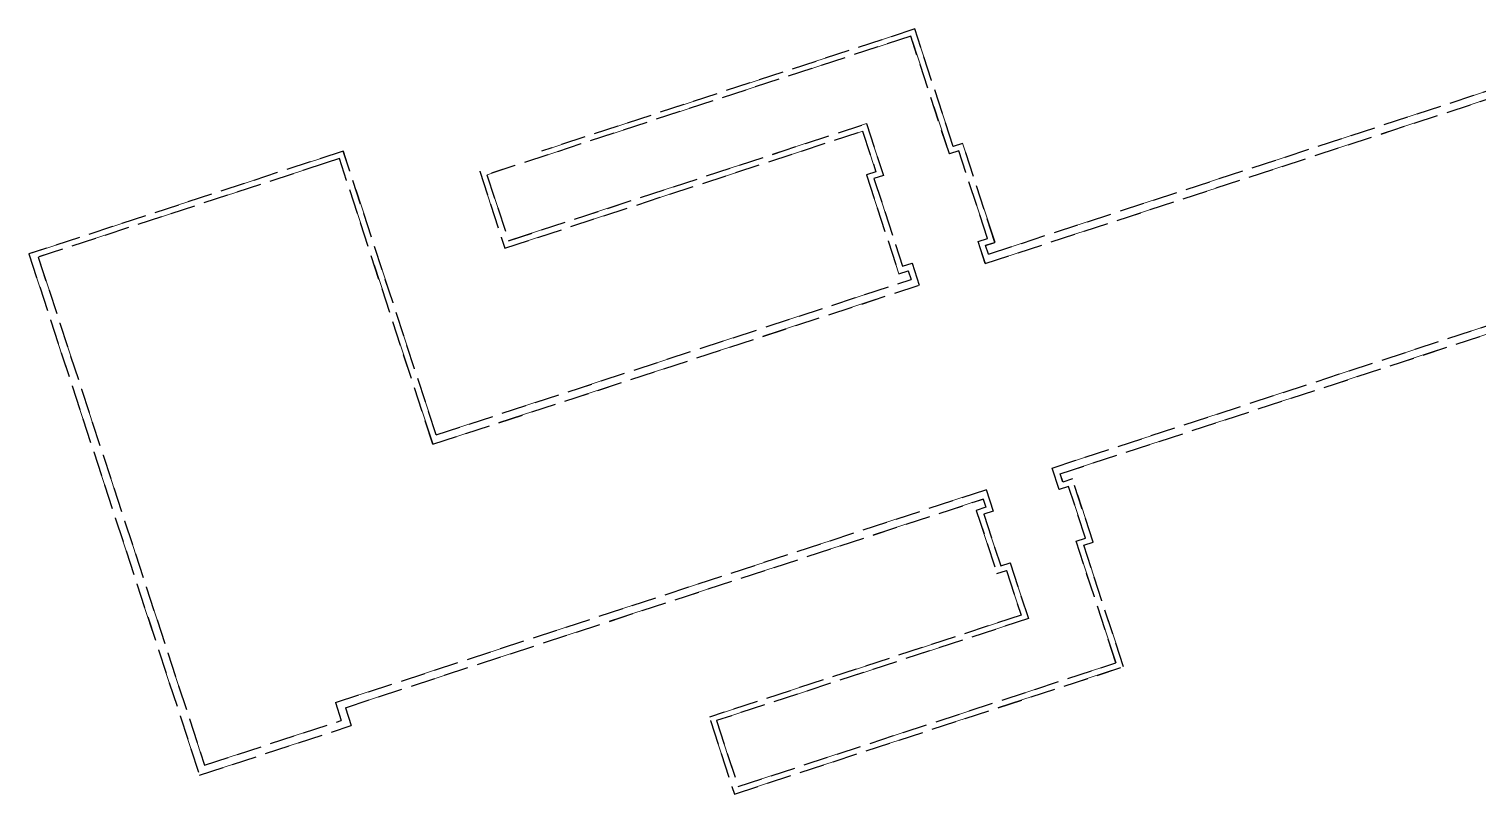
# Model space of a CAD drawing. Extents: x 0 to 531375, y 0 to 4335249.
# Drawn here: x 497867.9 to 498013.9, y 4332940.2 to 4333017.4 of the extents above; entities that cross this region are included whole.
import ezdxf

# ---------------------------------------------------------------- set-up
doc = ezdxf.new("R2010")
doc.units = 0
doc.linetypes.add('DASH', pattern=[0.35, 0.25, -0.1])
doc.layers.get('0').update_dxf_attribs({"lineweight": 15})
doc.layers.add('地铁', color=4, linetype='Continuous', lineweight=15)

# ---------------------------------------------------------------- blocks, each defined once
blk = doc.blocks.new('总图提取 2015 11 6')
at = {"layer": '地铁', "linetype": 'DASH', "lineweight": -3, "ltscale": 10}
for p, q in [((106998.35, 300601.83), (106960.72, 300589.51)), ((107002.23, 300589.98), (106998.35, 300601.83)), ((106997.95, 300601.11), (106955.21, 300587.13)), ((107001.84, 300589.22), (106997.95, 300601.11)), ((107005.78, 300579.12), (107065.8, 300598.76)), ((107005.46, 300578.17), (107066.62, 300598.19)), ((106957.01, 300579.72), (106993.09, 300591.53)), ((106957.39, 300580.47), (106993.48, 300592.29)), ((106993.09, 300591.53), (106994.43, 300587.43)), ((106993.48, 300592.29), (106995.19, 300587.05)), ((107003.18, 300590.29), (107002.23, 300589.98)), ((107006.44, 300580.31), (107003.18, 300590.29)), ((106940.72, 300589.52), (106909.02, 300579.14)), ((106939.01, 300588.32), (106909.96, 300578.82)), ((106940.34, 300588.76), (106939.01, 300588.32)), ((106949.76, 300559.94), (106940.34, 300588.76)), ((106950.09, 300560.89), (106940.72, 300589.52)), ((107002.79, 300589.54), (107001.84, 300589.22)), ((107005.69, 300580.7), (107002.79, 300589.54)), ((106954.5, 300587.48), (106957.01, 300579.72)), ((106955.21, 300587.13), (106957.39, 300580.47)), ((106994.43, 300587.43), (106993.48, 300587.12)), ((106993.48, 300587.12), (106996.75, 300577.14)), ((106995.19, 300587.05), (106994.24, 300586.74)), ((106994.24, 300586.74), (106997.13, 300577.9)), ((107012.21, 300557.55), (107089.06, 300582.7)), ((107013.03, 300556.97), (107088.45, 300581.66)), ((107004.74, 300580.39), (107005.69, 300580.7)), ((107005.46, 300578.17), (107004.74, 300580.39)), ((107005.49, 300580), (107006.44, 300580.31)), ((107005.78, 300579.12), (107005.49, 300580)), ((106909.02, 300579.14), (106926.23, 300526.57)), ((106909.96, 300578.82), (106926.74, 300527.58)), ((106997.13, 300577.9), (106998.08, 300578.21)), ((106998.08, 300578.21), (106998.81, 300575.99)), ((106996.75, 300577.14), (106997.7, 300577.45)), ((106997.7, 300577.45), (106997.99, 300576.57)), ((106949.76, 300559.94), (106998.81, 300575.99)), ((106950.09, 300560.89), (106997.99, 300576.57)), ((107012.92, 300555.39), (107012.21, 300557.55)), ((107013.3, 300556.14), (107013.03, 300556.97)), ((107014.25, 300556.45), (107013.3, 300556.14)), ((107016.34, 300550.09), (107014.25, 300556.45)), ((106939.93, 300533.89), (107005.56, 300555.37)), ((107005.56, 300555.37), (107006.27, 300553.21)), ((107013.87, 300555.7), (107012.92, 300555.39)), ((107015.58, 300550.47), (107013.87, 300555.7)), ((106940.94, 300533.38), (107005.24, 300554.42)), ((107005.51, 300553.59), (107004.56, 300553.28)), ((107004.56, 300553.28), (107006.64, 300546.91)), ((107005.24, 300554.42), (107005.51, 300553.59)), ((107006.27, 300553.21), (107005.32, 300552.9)), ((107005.32, 300552.9), (107007.03, 300547.67)), ((107014.63, 300550.16), (107015.58, 300550.47)), ((107018.64, 300537.9), (107014.63, 300550.16)), ((107015.39, 300549.77), (107016.34, 300550.09)), ((107019.4, 300537.51), (107015.39, 300549.77)), ((107007.03, 300547.67), (107007.98, 300547.98)), ((107007.98, 300547.98), (107009.81, 300542.37)), ((107006.64, 300546.91), (107007.59, 300547.22)), ((107007.59, 300547.22), (107009.07, 300542.71)), ((107009.07, 300542.71), (106977.65, 300532.43)), ((107009.81, 300542.37), (106978.36, 300532.08)), ((106980.16, 300524.67), (107019.4, 300537.51)), ((106980.54, 300525.43), (107018.64, 300537.9)), ((106939.93, 300533.89), (106940.52, 300532.09)), ((106940.94, 300533.38), (106941.53, 300531.57)), ((106926.23, 300526.57), (106941.53, 300531.57)), ((106926.74, 300527.58), (106940.52, 300532.09)), ((106977.76, 300532.08), (106980.16, 300524.67)), ((106978.36, 300532.08), (106980.54, 300525.43))]:
    blk.add_line(p, q, dxfattribs=at)
blk = doc.blocks.new('A$C1FB5052D')
blk.add_blockref('总图提取 2015 11 6', (-107044.53, -294821.73))
blk = doc.blocks.new('天津2000地铁')
at = {"layer": '地铁', "linetype": 'DASH', "ltscale": 20}
for p, q in [((-46.18, 5780.1), (-83.8, 5767.79)), ((-42.3, 5768.25), (-46.18, 5780.1)), ((-46.57, 5779.39), (-89.31, 5765.4)), ((-42.68, 5767.5), (-46.57, 5779.39)), ((-38.74, 5757.39), (21.28, 5777.03)), ((-39.06, 5756.44), (22.09, 5776.46)), ((-87.52, 5757.99), (-51.43, 5769.8)), ((-87.13, 5758.75), (-51.05, 5770.56)), ((-51.43, 5769.8), (-50.09, 5765.7)), ((-51.05, 5770.56), (-49.33, 5765.32)), ((-41.35, 5768.57), (-42.3, 5768.25)), ((-38.08, 5758.59), (-41.35, 5768.57)), ((-103.8, 5767.79), (-135.51, 5757.41)), ((-104.19, 5767.03), (-105.51, 5766.6)), ((-94.76, 5738.22), (-104.19, 5767.03)), ((-94.44, 5739.16), (-103.8, 5767.79)), ((-41.73, 5767.81), (-42.68, 5767.5)), ((-38.84, 5758.97), (-41.73, 5767.81)), ((-105.51, 5766.6), (-134.56, 5757.1)), ((-90.03, 5765.75), (-87.52, 5757.99)), ((-89.31, 5765.4), (-87.13, 5758.75)), ((-50.09, 5765.7), (-51.04, 5765.39)), ((-51.04, 5765.39), (-47.78, 5755.41)), ((-49.33, 5765.32), (-50.28, 5765.01)), ((-50.28, 5765.01), (-47.39, 5756.17)), ((-32.31, 5735.82), (44.54, 5760.97)), ((-31.5, 5735.25), (43.92, 5759.93)), ((-39.79, 5758.66), (-38.84, 5758.97)), ((-39.06, 5756.44), (-39.79, 5758.66)), ((-39.03, 5758.28), (-38.08, 5758.59)), ((-38.74, 5757.39), (-39.03, 5758.28)), ((-135.51, 5757.41), (-118.3, 5704.84)), ((-134.56, 5757.1), (-117.79, 5705.85)), ((-47.78, 5755.41), (-46.82, 5755.72)), ((-47.39, 5756.17), (-46.44, 5756.48)), ((-46.82, 5755.72), (-46.54, 5754.84)), ((-46.44, 5756.48), (-45.72, 5754.27)), ((-94.76, 5738.22), (-45.72, 5754.27)), ((-94.44, 5739.16), (-46.54, 5754.84)), ((-31.61, 5733.66), (-32.31, 5735.82)), ((-31.22, 5734.42), (-31.5, 5735.25)), ((-30.27, 5734.73), (-31.22, 5734.42)), ((-28.19, 5728.36), (-30.27, 5734.73)), ((-104.6, 5712.16), (-38.97, 5733.64)), ((-38.97, 5733.64), (-38.26, 5731.48)), ((-30.66, 5733.97), (-31.61, 5733.66)), ((-28.95, 5728.74), (-30.66, 5733.97)), ((-103.59, 5711.65), (-39.29, 5732.7)), ((-39.02, 5731.86), (-39.97, 5731.55)), ((-39.29, 5732.7), (-39.02, 5731.86)), ((-39.97, 5731.55), (-37.88, 5725.19)), ((-38.26, 5731.48), (-39.21, 5731.17)), ((-39.21, 5731.17), (-37.5, 5725.94)), ((-29.9, 5728.43), (-28.95, 5728.74)), ((-25.88, 5716.17), (-29.9, 5728.43)), ((-29.14, 5728.05), (-28.19, 5728.36)), ((-25.13, 5715.79), (-29.14, 5728.05)), ((-37.5, 5725.94), (-36.55, 5726.25)), ((-36.55, 5726.25), (-34.71, 5720.64)), ((-37.88, 5725.19), (-36.93, 5725.5)), ((-36.93, 5725.5), (-35.45, 5720.98)), ((-35.45, 5720.98), (-66.88, 5710.7)), ((-34.71, 5720.64), (-66.16, 5710.35)), ((-64.37, 5702.94), (-25.13, 5715.79)), ((-63.99, 5703.7), (-25.88, 5716.17)), ((-104.6, 5712.16), (-104.01, 5710.36)), ((-103.59, 5711.65), (-103, 5709.85)), ((-117.79, 5705.85), (-104.01, 5710.36)), ((-66.77, 5710.36), (-64.37, 5702.94)), ((-66.16, 5710.35), (-63.99, 5703.7)), ((-118.3, 5704.84), (-103, 5709.85))]:
    blk.add_line(p, q, dxfattribs=at)

msp = doc.modelspace()

# ---------------------------------------------------------------- block references
at = {"layer": '地铁', "color": 1}
msp.add_blockref('天津2000地铁', (498003.38431, 4327237.28522), dxfattribs=at)
at = {"layer": '地铁'}
msp.add_blockref('A$C1FB5052D', (498003.38431, 4327237.28522), dxfattribs=at)

doc.saveas('drawing.dxf')
